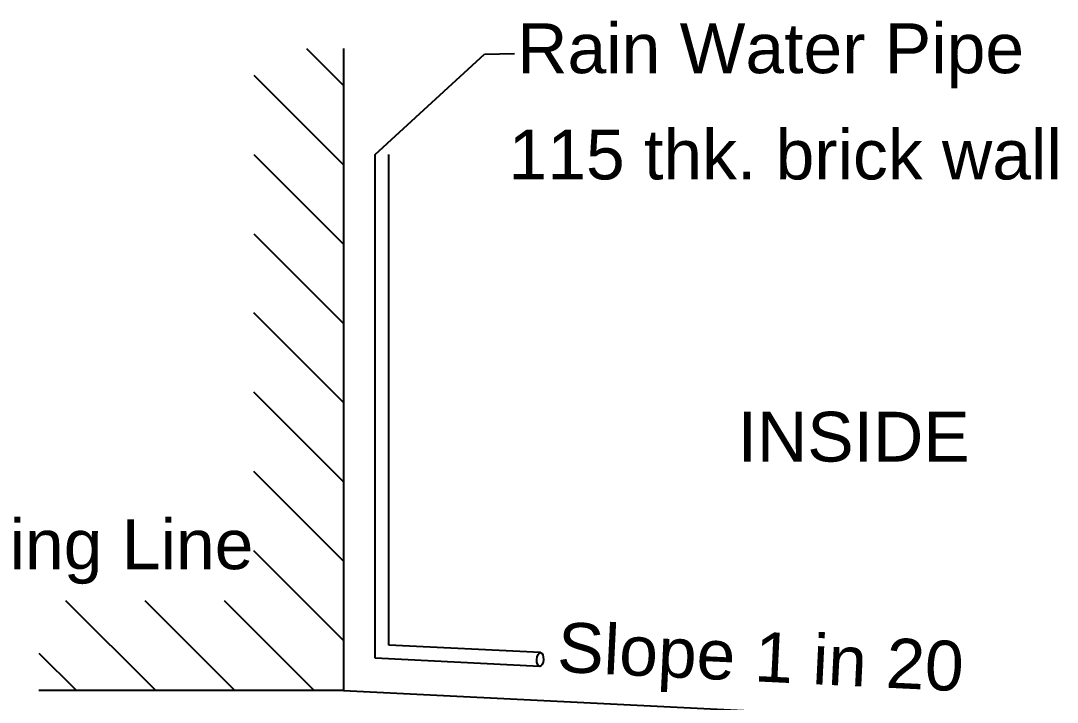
# Model space of a CAD drawing. Header units: metres. Extents: x 0 to 298, y 0 to 242.
# Drawn here: x 14.8 to 35.18, y 14.43 to 27.83 of the extents above; entities that cross this region are included whole.
import ezdxf

# ---------------------------------------------------------------- set-up
doc = ezdxf.new("R2010")
doc.units = ezdxf.units.M
doc.styles.get("Standard").update_dxf_attribs({"font": 'arial.ttf', "height": 0.5})
doc.styles.add('style1', font='BKANT.TTF', dxfattribs={"height": 1})
doc.dimstyles.new('CMDA001', dxfattribs={"dimtxt": 1.5, "dimasz": 0.1, "dimexe": 2, "dimexo": 1, "dimgap": 0.15, "dimtad": 1, "dimtoh": 1, "dimzin": 0, "dimdsep": 46, "dimtxsty": 'style1', "dimblk": 'ARCHTICK', "dimcen": 0.3, "dimdle": 0.15, "dimse1": 1, "dimse2": 1, "dimclrd": 8, "dimclre": 5, "dimclrt": 3, "dimadec": 0, "dimazin": 0, "dimtfac": 0.1, "dimtix": 1, "dimtmove": 0, "dimatfit": 1, "dimfxl": 0, "dimtvp": 1.2, "dimtolj": 1, "dimtzin": 15, "dimarcsym": 0})

# ---------------------------------------------------------------- blocks, each defined once
blk = doc.blocks.new('_ArchTick')
at = {"color": 0, "linetype": 'ByBlock', "const_width": 0.15}
blk.add_lwpolyline([(-0.5, -0.5), (0.5, 0.5)], dxfattribs=at)

msp = doc.modelspace()

# ---------------------------------------------------------------- hatches: boundary and pattern name
at = {"ltscale": 7}
h = msp.add_hatch(dxfattribs=at)
h.set_pattern_fill('ANSI31', color=256, scale=8.818689, angle=450, style=0)
h.set_pattern_definition([(135, (-5885.9194, 3637.304), (-0.77946933, -0.77946933), [])])
h.paths.add_polyline_path([(21.14714, 27.28561), (19.38341, 27.28561), (19.38341, 16.42122), (15.16005, 16.42122), (15.16005, 14.65748), (21.14714, 14.65748)])

# ---------------------------------------------------------------- linework, layer by layer
for p, q in [((21.14714, 27.28561), (21.14714, 14.65748)), ((21.14714, 14.65748), (15.16005, 14.65748)), ((21.14714, 14.65748), (31.77703, 14.12598))]:
    msp.add_line(p, q, dxfattribs=at)
for p, q in [((21.769, 15.3466), (21.769, 25.1975)), ((21.769, 15.29391), (21.769, 25.1975)), ((22.03935, 15.55075), (22.03935, 25.1975)), ((25.01951, 15.40174), (22.03935, 15.55075)), ((25.00626, 15.13205), (21.769, 15.29391))]:
    msp.add_line(p, q)
msp.add_ellipse((25.01301, 15.26689), major_axis=(-0.00674, -0.13484), ratio=0.48029859)

# ---------------------------------------------------------------- texts
for s, height, p in [('Rain Water Pipe', 0.9798543, (24.56086, 26.79926)), ('115 thk. brick wall', 0.9798543, (24.39088, 24.7098)), ('INSIDE', 0.979854, (28.89369, 19.15993)), ('Building Line', 0.9798543, (11.53936, 17.04373))]:
    msp.add_text(s, height=height, dxfattribs=at).set_placement(p)
msp.add_text('Slope 1 in 20', height=0.9798543, rotation=357.226497, dxfattribs=at).set_placement((25.33268, 15.02649))

# ---------------------------------------------------------------- leaders
msp.add_leader([(21.769, 25.1975), (23.9198, 27.17616), (24.50708, 27.18815)], dimstyle='CMDA001', override={"dimtxt": 2, "dimgap": 0.2, "dimfxl": 0.2, "dimarcsym": 1})

doc.saveas('drawing.dxf')
